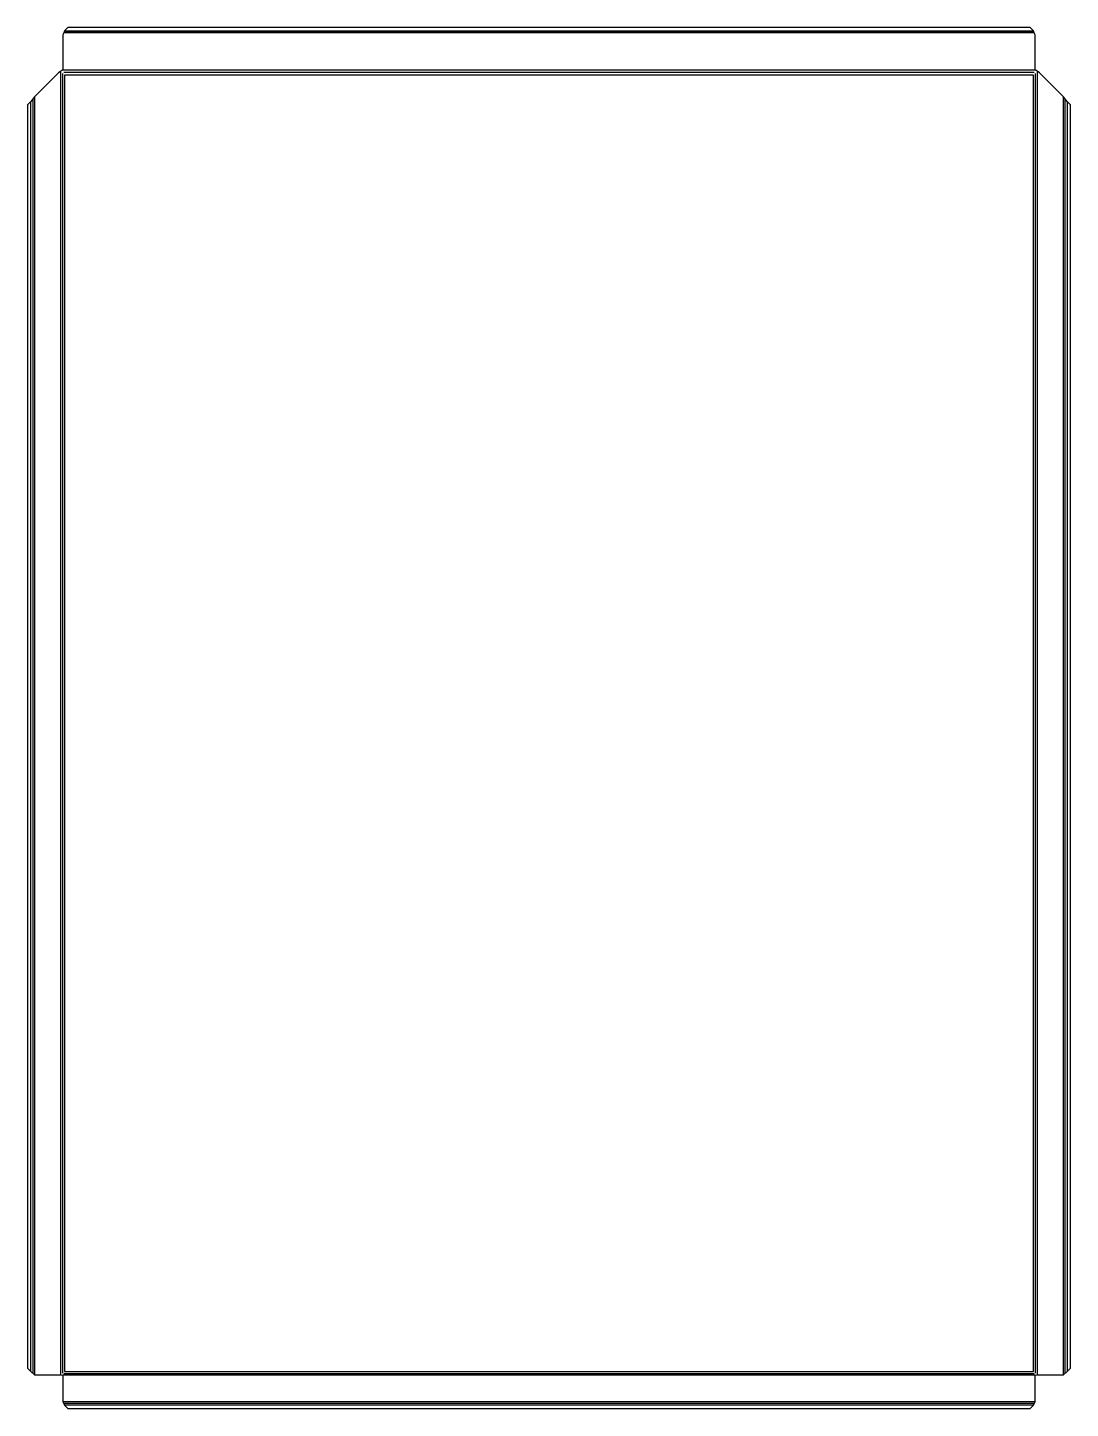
# Model space of a CAD drawing. Header units: millimetres. Extents: x -25 to 613, y 0 to 845.
import ezdxf

# ---------------------------------------------------------------- set-up
doc = ezdxf.new("R2010")
doc.units = ezdxf.units.MM

msp = doc.modelspace()

# ---------------------------------------------------------------- linework, layer by layer
at = {"layer": 'BEND'}
for p, q in [((591.12, 842.11), (-2.26, 842.11)), ((-3.2, 816.52), (-3.2, 21.52)), ((591.38, 817.22), (-2.52, 817.22)), ((592.06, 21.52), (592.06, 816.52)), ((-21.46, 800.9), (-21.46, 21.56)), ((610.32, 21.56), (610.32, 800.9)), ((-2.52, 21.39), (591.38, 21.39)), ((-2.49, 3.13), (591.34, 3.13))]:
    msp.add_line(p, q, dxfattribs=at)
at = {"layer": 'BEND_EXTENT'}
for p, q in [((591.38, 841.54), (-2.52, 841.54)), ((-2, 842.68), (590.86, 842.68)), ((-4.33, 20.52), (-4.33, 817.52)), ((-2.97, 818.92), (591.83, 818.92)), ((593.19, 817.52), (593.19, 20.52)), ((-22.59, 22.59), (-22.59, 799.45)), ((-20.33, 802.35), (-20.33, 20.52)), ((609.19, 20.52), (609.19, 802.35)), ((611.45, 799.45), (611.45, 22.59)), ((591.83, 20.26), (-2.97, 20.26)), ((-2.97, 4.26), (591.83, 4.26)), ((590.86, 2), (-2, 2))]:
    msp.add_line(p, q, dxfattribs=at)
msp.add_lwpolyline([(590.93, 22.52), (590.93, 815.52), (-2.07, 815.52), (-2.07, 22.52)], close=True, dxfattribs=at)
at = {"layer": 'OUTER_PROFILES'}
msp.add_lwpolyline([(591.83, 818.92), (591.83, 840.26), (591.38, 841.54), (590.86, 842.68), (588.86, 844.68), (0, 844.68), (-2, 842.68), (-2.52, 841.54), (-2.97, 840.26), (-2.97, 818.92), (-5.75, 816.94), (-20.33, 802.35), (-22.59, 799.45), (-24.59, 797.45), (-24.59, 24.59), (-22.59, 22.59), (-20.33, 20.52), (-4.33, 20.52), (-2.97, 20.26), (-2.97, 4.26), (-2, 2), (0, 0), (588.86, 0), (590.86, 2), (591.83, 4.26), (591.83, 20.26), (593.19, 20.52), (609.19, 20.52), (611.45, 22.59), (613.45, 24.59), (613.45, 797.45), (611.45, 799.45), (609.19, 802.35), (594.61, 816.94)], close=True, dxfattribs=at)

doc.saveas('drawing.dxf')
